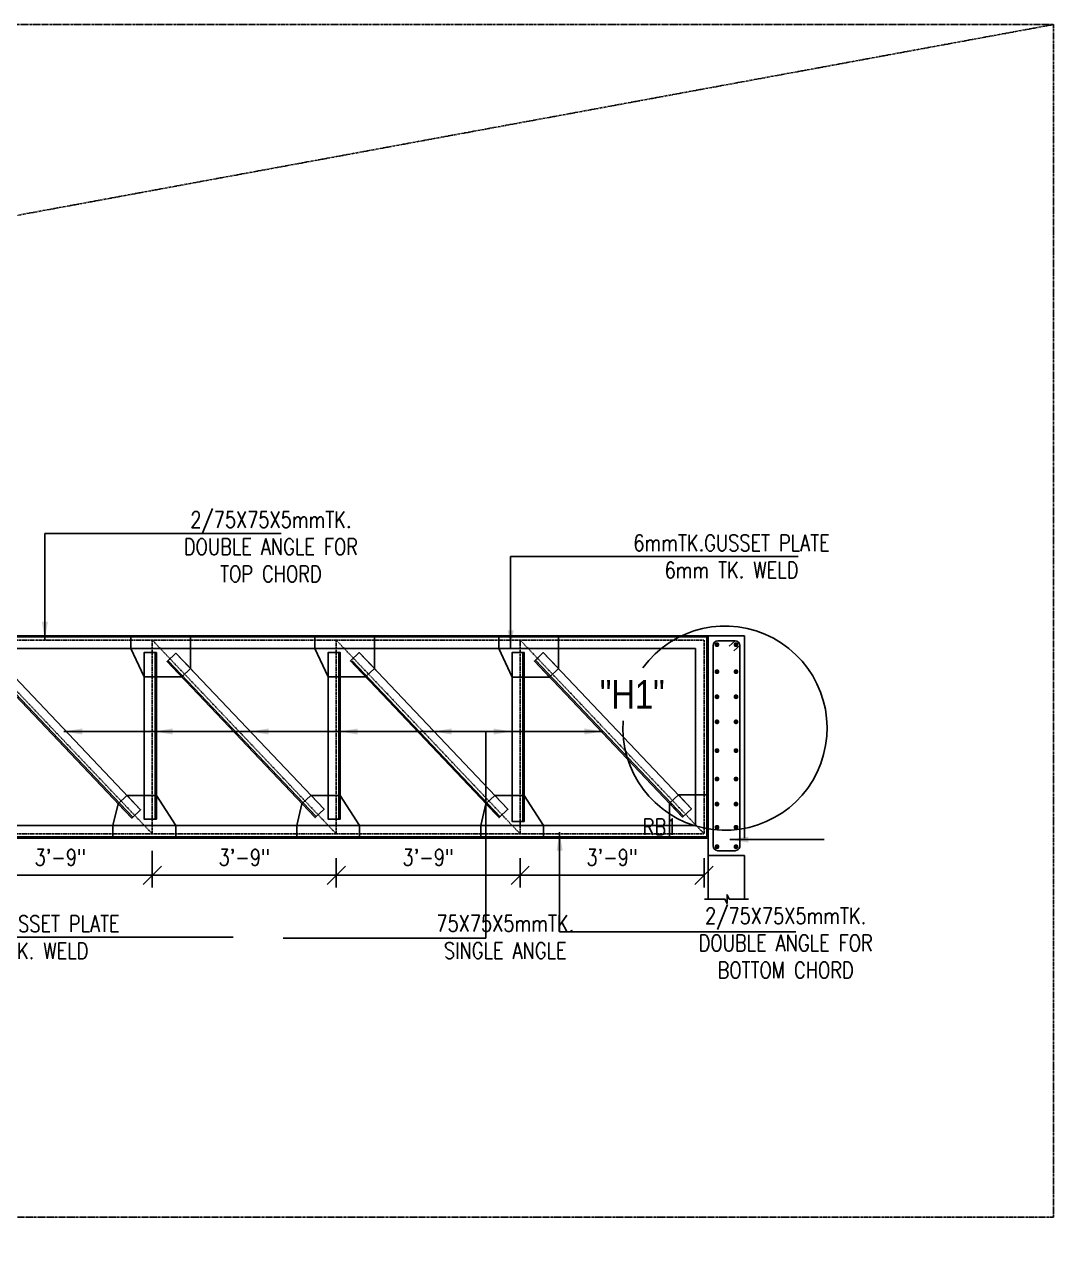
# Model space of a CAD drawing. Extents: x -95606 to 113309, y -42160 to -940.
# Drawn here: x 105102.7 to 105355.6, y -20082.2 to -19780.6 of the extents above; entities that cross this region are included whole.
import ezdxf

# ---------------------------------------------------------------- set-up
doc = ezdxf.new("R2010")
doc.units = 0
doc.header["$LTSCALE"] = 0.02
doc.header["$MEASUREMENT"] = 0
doc.header["$PDMODE"] = 3
doc.header["$PDSIZE"] = -2
doc.linetypes.add('CENTER', pattern=[50.8, 31.75, -6.35, 6.35, -6.35])
doc.linetypes.add('CENTERX2', pattern=[101.6, 63.5, -12.7, 12.7, -12.7])
doc.layers.get('0').update_dxf_attribs({"linetype": 'CONTINUOUS'})
doc.layers.get('DEFPOINTS').update_dxf_attribs({"linetype": 'CONTINUOUS'})
for name, color, linetype in [('5T', 4, 'CONTINUOUS'), ('DIM', 7, 'CONTINUOUS'), ('dimentions', 8, 'CONTINUOUS'), ('EXLINE', 33, 'CONTINUOUS'), ('G-GRID', 7, 'CENTERX2'), ('RF', 5, 'CONTINUOUS'), ('RF5', 6, 'CONTINUOUS'), ('S-DIM', 7, 'CONTINUOUS'), ('S-TXT', 2, 'CONTINUOUS'), ('TEX', 2, 'CONTINUOUS')]:
    doc.layers.add(name, color=color, linetype=linetype)
doc.layers.add('Layer4', color=4, linetype='CONTINUOUS', lineweight=25)
doc.styles.add('ROMANC', font='romanc.shx')
doc.styles.add('style9', font='romans.shx', dxfattribs={"width": 0.8, "height": 4})
doc.dimstyles.new('TEXT-14', dxfattribs={"dimtxt": 4, "dimasz": 4.5, "dimexe": 3, "dimexo": 6, "dimgap": 2, "dimtad": 1, "dimdec": 0, "dimrnd": 0.5, "dimzin": 1, "dimdsep": 46, "dimlunit": 4, "dimtxsty": 'style9', "dimblk": 'OBLIQUE', "dimcen": 72.09, "dimclrd": 1, "dimclre": 1, "dimclrt": 2, "dimadec": 0, "dimazin": 0, "dimtfac": 1, "dimtdec": 0, "dimtofl": 0, "dimtmove": 0, "dimatfit": 3, "dimfxl": 1, "dimfrac": 2, "dimtolj": 1, "dimtzin": 0, "dimlwd": -1, "dimarcsym": 0})

# ---------------------------------------------------------------- blocks, each defined once
blk = doc.blocks.new('_Oblique')
at = {"color": 0, "linetype": 'ByBlock', "lineweight": -2}
blk.add_line((-0.5, -0.5), (0.5, 0.5), dxfattribs=at)
blk = doc.blocks.new('*D119')
at = {"layer": 'DEFPOINTS', "color": 0, "lineweight": -2, "transparency": 16777216}
for p in [(105088.85, -19989.7), (105134.06, -19989.7), (105134.06, -19989.7)]:
    blk.add_point(p, dxfattribs=at)
at = {"layer": 'dimentions', "color": 1, "lineweight": -2, "transparency": 16777216}
for p, q in [((105088.85, -19983.7), (105088.85, -19986.7)), ((105134.06, -19983.7), (105134.06, -19986.7))]:
    blk.add_line(p, q, dxfattribs=at)
at = {"layer": 'dimentions', "color": 1, "transparency": 16777216}
blk.add_line((105088.85, -19989.7), (105134.06, -19989.7), dxfattribs=at)
at = {"layer": 'dimentions', "color": 1, "transparency": 16777216, "xscale": 4.5, "yscale": 4.5, "zscale": 4.5, "rotation": 180}
blk.add_blockref('_Oblique', (105088.85, -19989.7), dxfattribs=at)
at = {"layer": 'dimentions', "color": 1, "transparency": 16777216, "xscale": 4.5, "yscale": 4.5, "zscale": 4.5}
blk.add_blockref('_Oblique', (105134.06, -19989.7), dxfattribs=at)
at = {"layer": 'dimentions', "color": 2, "transparency": 16777216, "insert": (105111.46, -19985.31), "char_height": 4, "attachment_point": 5, "style": 'style9'}
blk.add_mtext('\\A1;3\'-9"', dxfattribs=at)
blk = doc.blocks.new('*D120')
at = {"layer": 'DEFPOINTS', "color": 0, "lineweight": -2, "transparency": 16777216}
for p in [(105134.06, -19979.51), (105179.28, -19979.51), (105179.28, -19989.7)]:
    blk.add_point(p, dxfattribs=at)
at = {"layer": 'dimentions', "color": 1, "lineweight": -2, "transparency": 16777216}
for p, q in [((105134.06, -19985.51), (105134.06, -19992.7)), ((105179.28, -19985.51), (105179.28, -19992.7))]:
    blk.add_line(p, q, dxfattribs=at)
at = {"layer": 'dimentions', "color": 1, "transparency": 16777216}
blk.add_line((105134.06, -19989.7), (105179.28, -19989.7), dxfattribs=at)
at = {"layer": 'dimentions', "color": 1, "transparency": 16777216, "xscale": 4.5, "yscale": 4.5, "zscale": 4.5, "rotation": 180}
blk.add_blockref('_Oblique', (105134.06, -19989.7), dxfattribs=at)
at = {"layer": 'dimentions', "color": 1, "transparency": 16777216, "xscale": 4.5, "yscale": 4.5, "zscale": 4.5}
blk.add_blockref('_Oblique', (105179.28, -19989.7), dxfattribs=at)
at = {"layer": 'dimentions', "color": 2, "transparency": 16777216, "insert": (105156.67, -19985.31), "char_height": 4, "attachment_point": 5, "style": 'style9'}
blk.add_mtext('\\A1;3\'-9"', dxfattribs=at)
blk = doc.blocks.new('*D121')
at = {"layer": 'DEFPOINTS', "color": 0, "lineweight": -2, "transparency": 16777216}
for p in [(105179.28, -19979.51), (105224.49, -19979.52), (105224.49, -19989.7)]:
    blk.add_point(p, dxfattribs=at)
at = {"layer": 'dimentions', "color": 1, "lineweight": -2, "transparency": 16777216}
for p, q in [((105179.28, -19985.51), (105179.28, -19992.7)), ((105224.49, -19985.52), (105224.49, -19992.7))]:
    blk.add_line(p, q, dxfattribs=at)
at = {"layer": 'dimentions', "color": 1, "transparency": 16777216}
blk.add_line((105179.28, -19989.7), (105224.49, -19989.7), dxfattribs=at)
at = {"layer": 'dimentions', "color": 1, "transparency": 16777216, "xscale": 4.5, "yscale": 4.5, "zscale": 4.5, "rotation": 180}
blk.add_blockref('_Oblique', (105179.28, -19989.7), dxfattribs=at)
at = {"layer": 'dimentions', "color": 1, "transparency": 16777216, "xscale": 4.5, "yscale": 4.5, "zscale": 4.5}
blk.add_blockref('_Oblique', (105224.49, -19989.7), dxfattribs=at)
at = {"layer": 'dimentions', "color": 2, "transparency": 16777216, "insert": (105201.88, -19985.31), "char_height": 4, "attachment_point": 5, "style": 'style9'}
blk.add_mtext('\\A1;3\'-9"', dxfattribs=at)
blk = doc.blocks.new('*D122')
at = {"layer": 'DEFPOINTS', "color": 0, "lineweight": -2, "transparency": 16777216}
for p in [(105224.49, -19979.52), (105269.71, -19979.51), (105269.71, -19989.7)]:
    blk.add_point(p, dxfattribs=at)
at = {"layer": 'dimentions', "color": 1, "lineweight": -2, "transparency": 16777216}
for p, q in [((105224.49, -19985.52), (105224.49, -19992.7)), ((105269.71, -19985.51), (105269.71, -19992.7))]:
    blk.add_line(p, q, dxfattribs=at)
at = {"layer": 'dimentions', "color": 1, "transparency": 16777216}
blk.add_line((105224.49, -19989.7), (105269.71, -19989.7), dxfattribs=at)
at = {"layer": 'dimentions', "color": 1, "transparency": 16777216, "xscale": 4.5, "yscale": 4.5, "zscale": 4.5, "rotation": 180}
blk.add_blockref('_Oblique', (105224.49, -19989.7), dxfattribs=at)
at = {"layer": 'dimentions', "color": 1, "transparency": 16777216, "xscale": 4.5, "yscale": 4.5, "zscale": 4.5}
blk.add_blockref('_Oblique', (105269.71, -19989.7), dxfattribs=at)
at = {"layer": 'dimentions', "color": 2, "transparency": 16777216, "insert": (105247.1, -19985.31), "char_height": 4, "attachment_point": 5, "style": 'style9'}
blk.add_mtext('\\A1;3\'-9"', dxfattribs=at)

msp = doc.modelspace()

# ---------------------------------------------------------------- linework, layer by layer
at = {"layer": 'EXLINE'}
for p, q in [((105270.701, -19930.855), (105279.592, -19930.855)), ((105279.592, -19930.855), (105279.592, -19980.549)), ((105270.701, -19995.535), (105270.701, -19980.548)), ((105279.593, -19984.855), (105270.701, -19984.855)), ((105279.594, -19984.855), (105270.702, -19984.855)), ((105279.593, -19995.535), (105279.594, -19984.855))]:
    msp.add_line(p, q, dxfattribs=at)
at = {"layer": 'G-GRID', "color": 8, "ltscale": 0.1}
for p, q in [((105088.849, -19931.89), (105269.705, -19931.89)), ((105088.849, -19931.89), (105134.063, -19979.513)), ((105134.063, -19931.89), (105134.063, -19979.513)), ((105134.063, -19931.89), (105179.277, -19979.513)), ((105179.277, -19931.89), (105179.277, -19979.513)), ((105179.277, -19931.89), (105224.491, -19979.524)), ((105224.491, -19931.89), (105269.705, -19979.513)), ((105224.491, -19931.901), (105224.491, -19979.524)), ((105269.705, -19931.89), (105269.705, -19979.513)), ((105088.849, -19979.513), (105269.705, -19979.513))]:
    msp.add_line(p, q, dxfattribs=at)
at = {"layer": 'Layer4'}
for p, q in [((105128.797, -19933.961), (105143.472, -19933.961)), ((105174.011, -19933.961), (105188.686, -19933.961)), ((105219.225, -19933.961), (105233.9, -19933.961)), ((105124.366, -19977.442), (105139.822, -19977.442)), ((105169.58, -19977.442), (105185.036, -19977.442)), ((105214.794, -19977.442), (105230.25, -19977.442))]:
    msp.add_line(p, q, dxfattribs=at)
for points in [[(105135.063, -19940.961), (105135.063, -19934.961), (105132.063, -19934.961), (105132.063, -19940.961)], [(105144.024, -19939.477), (105139.892, -19935.126), (105137.717, -19937.191), (105141.823, -19941.516)], [(105180.277, -19940.961), (105180.277, -19934.961), (105177.277, -19934.961), (105177.277, -19940.961)], [(105189.079, -19939.312), (105184.949, -19934.96), (105182.773, -19937.026), (105186.878, -19941.351)], [(105225.491, -19940.961), (105225.491, -19934.961), (105222.491, -19934.961), (105222.491, -19940.961)], [(105233.9, -19938.896), (105230.179, -19934.976), (105228.003, -19937.042), (105231.73, -19940.967)], [(105127.863, -19970.078), (105131.198, -19973.59), (105129.022, -19975.656), (105125.673, -19972.129)], [(105135.063, -19970.078), (105135.063, -19975.871), (105132.063, -19975.871), (105132.063, -19970.078)], [(105173.045, -19970.044), (105176.277, -19973.448), (105174.101, -19975.514), (105170.869, -19972.109)], [(105180.277, -19970.078), (105180.277, -19975.871), (105177.277, -19975.871), (105177.277, -19970.078)], [(105218.259, -19970.053), (105221.491, -19973.458), (105219.315, -19975.523), (105216.083, -19972.118)], [(105225.491, -19970.649), (105225.491, -19976.442), (105222.491, -19976.442), (105222.491, -19970.649)], [(105267.599, -19969.931), (105267.599, -19977.442), (105261.191, -19977.442)], [(105263.366, -19969.931), (105266.599, -19973.336), (105264.423, -19975.402), (105261.191, -19971.997)]]:
    msp.add_lwpolyline(points, dxfattribs=at)
msp.add_arc((105274.84, -19953.543), 25.094, 175.80648, 143.70482, dxfattribs=at)
at = {"layer": 'RF', "color": 2, "const_width": 0.6}
for points in [[(105273.161, -19933.026, 1), (105272.561, -19933.026, 1)], [(105277.239, -19933.026, -1), (105277.839, -19933.026, -1)], [(105273.161, -19939.659, -1), (105272.561, -19939.659, -1)], [(105277.239, -19939.659, 1), (105277.839, -19939.659, 1)], [(105273.161, -19945.822, -1), (105272.561, -19945.822, -1)], [(105277.239, -19945.822, 1), (105277.839, -19945.822, 1)], [(105273.161, -19951.984, -1), (105272.561, -19951.984, -1)], [(105277.239, -19951.984, 1), (105277.839, -19951.984, 1)], [(105273.161, -19959.06, -1), (105272.561, -19959.06, -1)], [(105277.239, -19959.06, 1), (105277.839, -19959.06, 1)], [(105273.161, -19966.045, -1), (105272.561, -19966.045, -1)], [(105277.239, -19966.045, 1), (105277.839, -19966.045, 1)], [(105273.161, -19972.207, -1), (105272.561, -19972.207, -1)], [(105277.239, -19972.207, 1), (105277.839, -19972.207, 1)], [(105273.161, -19977.901, -1), (105272.561, -19977.901, -1)], [(105277.239, -19977.901, 1), (105277.839, -19977.901, 1)], [(105273.162, -19982.684, -1), (105272.562, -19982.684, -1)], [(105277.24, -19982.684, 1), (105277.84, -19982.684, 1)], [(105277.24, -19982.684, 1), (105277.84, -19982.684, 1)]]:
    msp.add_lwpolyline(points, format="xyb", close=True, dxfattribs=at)
at = {"layer": 'RF5', "color": 160}
for p, q in [((105271.9, -19933.255), (105271.9, -19981.71)), ((105277.3, -19932.055), (105273.1, -19932.055)), ((105277.3, -19932.055), (105275.876, -19933.405)), ((105278.5, -19933.255), (105277.001, -19934.529)), ((105278.5, -19933.255), (105278.5, -19981.709)), ((105271.9, -19981.71), (105271.9, -19982.456)), ((105277.301, -19983.655), (105273.101, -19983.655)), ((105277.301, -19983.655), (105273.101, -19983.655)), ((105278.5, -19981.709), (105278.5, -19982.455))]:
    msp.add_line(p, q, dxfattribs=at)
for centre, radius, start, end in [((105273.1, -19933.255), 1.2, 90, 180), ((105277.3, -19933.255), 1.2, 0, 90), ((105273.101, -19982.454), 1.201, 180.06254, 269.9741), ((105277.301, -19982.455), 1.2, 270, 0.01144)]:
    msp.add_arc(centre, radius, start, end, dxfattribs=at)
at = {"layer": 'S-DIM', "color": 2}
for p, q in [((105088.849, -19930.855), (105270.701, -19930.855)), ((105270.701, -19930.855), (105270.701, -19954.855)), ((105088.849, -19933.961), (105267.599, -19933.961)), ((105267.599, -19933.961), (105267.599, -19977.442)), ((105088.849, -19977.442), (105267.599, -19977.442)), ((105088.849, -19980.548), (105270.701, -19980.548))]:
    msp.add_line(p, q, dxfattribs=at)
at = {"layer": 'S-DIM', "color": 1}
for p, q in [((105088.849, -19931.062), (105270.385, -19931.062)), ((105270.385, -19931.062), (105270.385, -19980.217)), ((105134.743, -19934.961), (105134.743, -19975.871)), ((105179.957, -19934.961), (105179.957, -19975.871)), ((105225.171, -19934.961), (105225.171, -19976.442)), ((105092.735, -19936.971), (105129.254, -19975.436)), ((105137.949, -19936.971), (105174.334, -19975.294)), ((105183.162, -19936.971), (105219.547, -19975.303)), ((105228.236, -19936.822), (105264.655, -19975.181)), ((105088.849, -19980.217), (105270.385, -19980.217))]:
    msp.add_line(p, q, dxfattribs=at)
at = {"layer": 'S-DIM', "color": 3, "linetype": 'Continuous'}
for points in [[(105128.797, -19930.855), (105128.797, -19933.961), (105132.063, -19940.961), (105141.296, -19940.961), (105143.472, -19938.896), (105143.472, -19930.855), (105128.797, -19930.855)], [(105174.011, -19930.855), (105174.011, -19933.961), (105177.277, -19940.961), (105186.51, -19940.961), (105188.686, -19938.896), (105188.686, -19930.855), (105174.011, -19930.855)], [(105219.225, -19930.866), (105219.225, -19933.971), (105222.491, -19940.972), (105231.724, -19940.972), (105233.9, -19938.906), (105233.9, -19930.866), (105219.225, -19930.866)]]:
    msp.add_lwpolyline(points, dxfattribs=at)
at = {"layer": 'S-DIM', "color": 3}
for points in [[(105124.366, -19980.548), (105124.366, -19977.442), (105125.651, -19972.15), (105127.821, -19970.078), (105135.063, -19970.078), (105139.822, -19977.442), (105139.822, -19980.548), (105124.366, -19980.548)], [(105169.58, -19980.548), (105169.58, -19977.442), (105170.865, -19972.15), (105173.035, -19970.078), (105180.277, -19970.078), (105185.036, -19977.442), (105185.037, -19980.548), (105169.58, -19980.548)], [(105214.794, -19980.559), (105214.794, -19977.442), (105216.079, -19972.161), (105218.249, -19970.089), (105225.491, -19970.089), (105230.25, -19977.442), (105230.251, -19980.559), (105214.794, -19980.559)], [(105261.191, -19971.997), (105261.191, -19980.548), (105270.701, -19980.548), (105270.7, -19969.931), (105263.366, -19969.931), (105261.191, -19971.997)]]:
    msp.add_lwpolyline(points, dxfattribs=at)
at = {"layer": 'S-DIM', "color": 1}
msp.add_lwpolyline([(105280.638, -19995.535), (105275.885, -19995.535), (105275.357, -19994.485), (105275.357, -19996.607), (105274.8, -19995.537), (105269.817, -19995.537)], dxfattribs=at)
at = {"layer": 'S-TXT', "color": 5, "linetype": 'CENTER', "lineweight": -2}
msp.add_line((105355.57, -19780.599), (103131.986, -20190.049), dxfattribs=at)
at = {"layer": 'S-TXT'}
for p, q in [((105270.7, -19978.165), (105270.701, -19930.855)), ((105094.678, -19935.126), (105131.198, -19973.59)), ((105135.063, -19934.961), (105132.063, -19934.961)), ((105132.063, -19975.871), (105132.063, -19935.264)), ((105135.063, -19975.871), (105135.063, -19935.264)), ((105139.892, -19935.127), (105137.717, -19937.192)), ((105139.892, -19935.126), (105176.277, -19973.448)), ((105180.277, -19934.961), (105177.277, -19934.961)), ((105177.277, -19975.871), (105177.277, -19935.264)), ((105180.277, -19975.871), (105180.277, -19935.264)), ((105184.949, -19934.961), (105182.773, -19937.027)), ((105184.949, -19934.961), (105221.491, -19973.458)), ((105222.491, -19976.442), (105222.491, -19934.961)), ((105225.491, -19934.961), (105222.491, -19934.961)), ((105225.491, -19976.442), (105225.491, -19934.961)), ((105230.179, -19934.978), (105228.003, -19937.043)), ((105230.179, -19934.976), (105266.599, -19973.336)), ((105092.503, -19937.191), (105129.022, -19975.656)), ((105137.717, -19937.191), (105174.101, -19975.514)), ((105182.93, -19937.192), (105219.315, -19975.523)), ((105228.003, -19937.042), (105264.423, -19975.402)), ((105132.063, -19975.871), (105135.063, -19975.871)), ((105177.277, -19975.871), (105180.277, -19975.871)), ((105222.491, -19976.442), (105225.491, -19976.442))]:
    msp.add_line(p, q, dxfattribs=at)
at = {"layer": 'S-TXT', "color": 5, "linetype": 'CENTER', "lineweight": -2}
msp.add_lwpolyline([(103911.075, -19780.599), (105355.57, -19780.599), (105355.57, -20073.694), (103911.075, -20073.694)], close=True, dxfattribs=at)
at = {"layer": 'TEX', "color": 5, "lineweight": -2}
msp.add_line((105270.702, -20004.908), (105270.702, -20004.908), dxfattribs=at)

# ---------------------------------------------------------------- texts
at = {"layer": '5T', "lineweight": 9, "insert": (105252.043, -19941.733), "char_height": 7, "attachment_point": 2, "style": 'ROMANC'}
msp.add_mtext('{\\fSwis721 Cn BT|b0|i0|c0|p34;"H1"}', dxfattribs=at)
at = {"layer": 'dimentions', "color": 2, "char_height": 4, "attachment_point": 5, "style": 'style9'}
for s, insert in [('2/75X75X5mmTK. \\PDOUBLE ANGLE FOR\\PTOP CHORD', (105163.233, -19908.951)), ('6mmTK.GUSSET PLATE \\P6mm TK. WELD', (105276.442, -19911.347)), ('6mmTK.GUSSET PLATE \\P6mm TK. WELD', (105101.921, -20004.939)), ('75X75X5mmTK. \\PSINGLE ANGLE', (105220.841, -20004.87)), ('2/75X75X5mmTK. \\PDOUBLE ANGLE FOR\\PBOTTOM CHORD', (105289.756, -20006.34))]:
    msp.add_mtext_dynamic_manual_height_columns(s, width=104.19387, gutter_width=16, heights=[0], dxfattribs=dict(at, insert=insert))
at = {"layer": 'dimentions', "color": 2, "insert": (105258.864, -19977.786), "char_height": 4, "width": 76.41678, "attachment_point": 5, "style": 'style9'}
msp.add_mtext('RB1', dxfattribs=at)

# ---------------------------------------------------------------- dimensions: what is measured, and where the dimension line sits
at = {"layer": 'dimentions'}
for base, p1, p2, picture, middle in [((105179.277, -19989.696), (105134.063, -19979.513), (105179.277, -19979.513), '*D120', (105156.67, -19985.315)), ((105224.491, -19989.696), (105179.277, -19979.513), (105224.491, -19979.524), '*D121', (105201.884, -19985.315)), ((105269.705, -19989.696), (105224.491, -19979.524), (105269.705, -19979.513), '*D122', (105247.098, -19985.315)), ((105134.063, -19989.696), (105088.849, -19989.696), (105134.063, -19989.696), '*D119', (105111.456, -19985.315))]:
    dim = msp.add_linear_dim(base=base, p1=p1, p2=p2, dimstyle='TEXT-14', override={"dimfxl": 0.18}, dxfattribs=at)
    dim.commit()
    dim.dimension.update_dxf_attribs({"geometry": picture, "text_midpoint": middle})

# ---------------------------------------------------------------- leaders
at = {"layer": 'DIM'}
msp.add_leader([(105276.06, -19980.933), (105299.204, -19980.933)], dimstyle='TEXT-14', override={"dimtad": 0}, dxfattribs=at)
at = {"layer": 'EXLINE'}
for points, override in [([(105107.665, -19931.89), (105107.665, -19905.664), (105165.76, -19905.664)], {"dimgap": 2, "dimtad": 0}), ([(105222.152, -19933.984), (105222.152, -19911.385), (105292.786, -19911.385)], {"dimtad": 0}), ([(105112.339, -19954.358), (105216.019, -19954.358), (105216.019, -20005.157), (105166.265, -20005.157)], {"dimtad": 0}), ([(105134.538, -19954.358), (105167.41, -19954.358)], {"dimtad": 0}), ([(105158.152, -19954.358), (105217.095, -19954.358)], {"dimtad": 0}), ([(105180.069, -19954.358), (105239.012, -19954.358)], {"dimtad": 0}), ([(105222.445, -19954.358), (105203.063, -19954.358)], {"dimtad": 0}), ([(105203.152, -19954.358), (105221.037, -19954.358)], {"dimtad": 0}), ([(105244.777, -19954.358), (105225.395, -19954.358)], {"dimtad": 0}), ([(105083.308, -19976.025), (105083.308, -20004.9), (105153.942, -20004.9)], {"dimtad": 0}), ([(105234.188, -19979.122), (105234.188, -20003.625), (105292.282, -20003.625)], {"dimgap": 2, "dimtad": 0})]:
    msp.add_leader(points, dimstyle='TEXT-14', override=override, dxfattribs=at)

doc.saveas('drawing.dxf')
